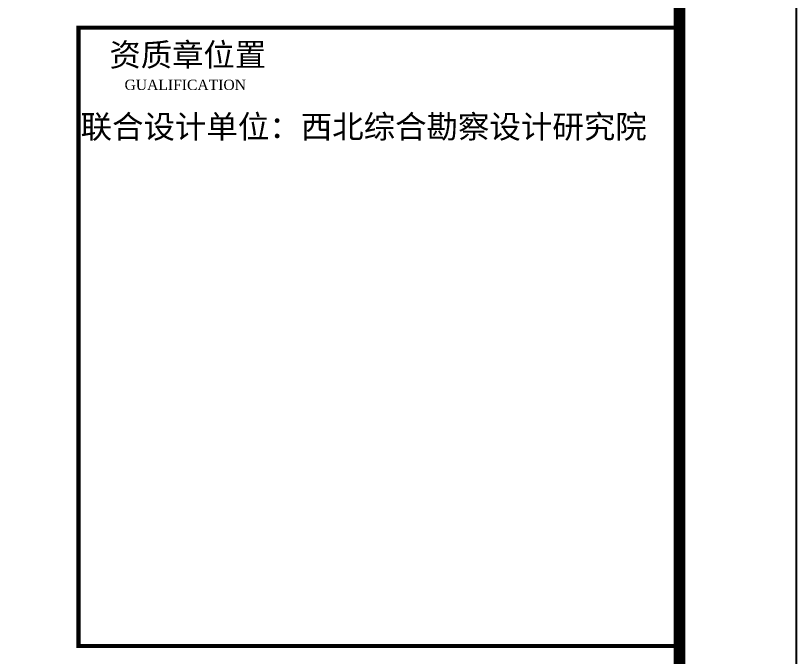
# Model space of a CAD drawing. Extents: x 962303 to 1579583, y -174742 to 224716.
# Drawn here: x 1569553 to 1579583, y 59824 to 68056 of the extents above; entities that cross this region are included whole.
import ezdxf

# ---------------------------------------------------------------- set-up
doc = ezdxf.new("R2010")
doc.units = 0
doc.header["$LTSCALE"] = 1000
doc.header["$MEASUREMENT"] = 0
doc.layers.add('PUB_TEXT', color=7, linetype='Continuous')
doc.layers.add('PUB_TITLE', color=4, linetype='Continuous')
doc.styles.add('GHF', font='times.ttf')
doc.styles.add('STYLE1', font='simhei.ttf', dxfattribs={"width": 0.8})

msp = doc.modelspace()

# ---------------------------------------------------------------- linework, layer by layer
at = {"layer": 'PUB_TITLE'}
msp.add_lwpolyline([(1334333.3, 14258.1), (1579583.3, 14258.1), (1579583.3, 77258.1), (1334333.3, 77258.1)], close=True, dxfattribs=at)
at = {"layer": 'PUB_TITLE', "const_width": 150}
msp.add_lwpolyline([(1338083.3, 15758.1), (1578083.3, 15758.1), (1578083.3, 75758.1), (1338083.3, 75758.1)], close=True, dxfattribs=at)
at = {"layer": 'PUB_TITLE', "color": 4, "const_width": 52.2}
msp.add_lwpolyline([(1570361.3, 59956.6), (1578122.8, 59956.6), (1578122.8, 67901.1), (1570361.3, 67901.1)], close=True, dxfattribs=at)

# ---------------------------------------------------------------- texts
at = {"layer": 'PUB_TEXT'}
for s, height, style, p in [('资质章位置', 295.21, 'STYLE1', (1570758.8, 67405.6)), ('GUALIFICATION', 132.843, 'GHF', (1570952.3, 67100.6)), ('联合设计单位：西北综合勘察设计研究院 ', 296.195, 'STYLE1', (1570388, 66481.3))]:
    msp.add_text(s, height=height, dxfattribs=dict(at, style=style)).set_placement(p)

doc.saveas('drawing.dxf')
